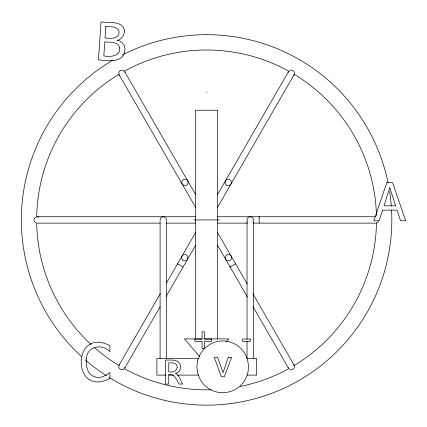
<?xml version="1.0" encoding="UTF-8"?>
<svg xmlns="http://www.w3.org/2000/svg" width="427" height="427" viewBox="0 0 427 427"><rect width="100%" height="100%" fill="white"/><g stroke="black" fill="none" stroke-linecap="round" stroke-linejoin="round"><path stroke-width="0.64" d="M118.813 365.774C117.868 368.768 122.037 371.18 124.156 368.859M294.358 74.068C295.169 71.458 291.983 69.014 289.677 70.476M124.983 367.428L124.663 368.197L160.152 306.735M288.188 72.414L288.508 71.645L217.663 194.349M119.469 364.428L160.29 293.723M166.562 282.861L195.646 232.48M166.156 296.338L195.507 245.493M217.524 207.362L294.038 74.837L293.53 75.499M119.133 365.005L119.64 364.343M378.722 221.517L376.785 223.006M226.113 341.963L228.717 338.926L204.042 338.926M235.539 263.902L230.089 267.019L230.489 266.848M35.617 217.156C33.536 218.272 33.536 221.57 35.617 222.686M206.588 92.173L207.09 92.173M195.577 216.729L37.213 216.729L38.809 217.156M217.594 216.729L375.29 216.729M194.023 219.921L219.361 219.921M37.213 223.113L160.221 223.113M166.226 223.113L195.577 223.113M217.594 223.113L247.612 223.113M252.949 223.113L375.957 223.113M202.131 338.926L184.453 338.926L199.644 356.646M198.384 358.563L156.89 358.563L156.89 375.103L166.114 375.103M247.052 358.563L256.606 358.563L256.606 375.103L247.052 375.103M168.745 375.103L173.357 375.103L175.823 378.263L179.207 384.06L182.692 384.06C180.343 380.505 179.553 375.13 175.337 373.139C179.303 373.283 181.229 368.725 180.397 365.341C178.956 358.829 170.437 360.174 165.575 360.084L165.575 384.06L168.756 384.06L168.756 374.554L173.33 375.103M177.306 375.103L198.384 375.103M182.975 266.987L177.547 263.827L177.894 264.083M289.677 369.366C291.983 370.823 295.169 368.384 294.358 365.774M124.156 70.983C122.037 68.662 117.868 71.069 118.813 74.068M119.64 75.499L119.133 74.837L195.646 207.362M293.53 364.343L294.038 365.005M195.507 194.349L124.663 71.645L124.983 72.414M217.524 232.48L247.276 284.014M252.88 293.723L293.701 364.428M217.663 245.493L247.404 297.011M253.067 306.816L288.172 367.62M288.188 367.428L288.508 368.197M259.125 223.113L259.125 216.729L259.178 217.156M253.408 221.517L253.408 358.563M247.019 221.517L247.019 339.235M247.019 341.226L247.019 358.493M217.653 338.926L217.653 110.225L195.518 110.225L195.518 338.926M166.471 221.517L166.471 358.819M160.088 221.517L160.088 358.819M391.554 210.015A185.238 185.238 0 0 1 109.44 377.639M106.638 375.877A185.238 185.238 0 0 1 85.288 359.918M81.813 356.828A185.238 185.238 0 0 1 112.829 60.164M122.09 55.078A185.238 185.238 0 0 1 388.09 182.916M389.621 191.445A185.238 185.238 0 0 1 391.297 206.033M376.481 222.552A169.919 169.919 0 0 1 293.813 365.742M289.255 368.373A169.919 169.919 0 0 1 240.273 386.467M211.194 389.776A169.919 169.919 0 0 1 124.492 368.693M119.357 365.742A169.919 169.919 0 0 1 94.639 347.749M91.186 344.642A169.919 169.919 0 0 1 36.69 222.552M36.69 217.29A169.919 169.919 0 0 1 119.357 74.101M124.492 71.149A169.919 169.919 0 0 1 289.255 71.469M293.813 74.101A169.919 169.919 0 0 1 376.459 215.971M160.194 220.748A3.192 3.192 0 0 1 163.279 216.729A3.192 3.192 0 0 1 166.365 220.748M247.452 221.517A3.197 3.192 0 0 1 248.162 217.476A3.197 3.192 0 0 1 252.272 217.476A3.197 3.192 0 0 1 252.981 221.517M119.72 47.915C120.697 56.545 109.819 57.17 103.798 55.862L104.802 41.878C109.606 42.519 118.69 41.179 119.72 47.915M124.358 30.12C124.769 34.774 121.716 39.823 116.854 40.501C122.309 40.373 125.639 45.929 124.855 50.936C122.864 63.239 107.305 60.938 98.472 59.817L101.06 21.846C108.239 23.282 122.117 20.256 124.358 30.12M86.478 358.824C86.126 364.482 86.489 371.351 91.415 375.077A12.153 12.153 0 0 0 100.318 377.308L103.302 376.459L106.499 374.847L109.92 372.461L109.92 378.482C71.8 398.348 71.48 326.052 109.92 345.619L109.92 351.715C102.309 343.191 86.537 346.196 86.478 358.824M105.805 26.41L105.026 37.854C110.486 39.316 121.172 38.51 118.727 30.232C115.989 25.983 110.113 27.002 105.805 26.41M197.728 360.137L196.847 366.83L197.728 373.529L200.316 379.763A25.871 25.871 0 0 0 245.119 379.763C250.782 369.83 249.048 356.673 241.009 348.539A25.871 25.871 0 0 0 209.78 344.429L204.426 348.539L200.316 353.898L197.728 360.137M177.216 367.231C177.232 371.511 172.086 372.413 168.756 371.901L168.756 362.875C171.953 362.55 177.504 362.688 177.216 367.231M389.744 187.757L384.006 205.835L395.706 205.835L389.744 187.757M382.603 210.143L379.165 220.748L373.833 220.748L386.809 182.687L392.648 182.687L405.65 220.748L400.553 220.748L397.11 210.143L382.603 210.143M228.226 357.378L223.043 372.696L217.647 357.378L214.263 357.378L221.378 376.758L224.292 376.758L231.61 357.378L228.226 357.378M211.632 339.049L204.437 339.118L204.437 331.838L202.04 331.838L202.04 339.118L194.845 339.049L194.845 341.333L202.04 341.333L202.04 348.539L204.426 348.539L204.426 341.333L211.632 341.333L211.632 339.049M250.222 339.075L242.525 339.075L242.525 341.419L250.222 341.419L250.222 339.075M226.641 185.185A3.192 3.192 0 0 0 231.434 182.414A3.192 3.192 0 0 0 226.641 179.65A3.192 3.192 0 0 0 226.641 185.185M182.51 259.963A3.192 3.192 0 0 0 187.853 258.532A3.192 3.192 0 0 0 183.946 254.62A3.192 3.192 0 0 0 182.51 259.963M183.338 185.185A3.192 3.192 0 0 0 188.126 182.414A3.192 3.192 0 0 0 183.338 179.65A3.192 3.192 0 0 0 183.338 185.185M226.801 260.47A3.192 3.192 0 0 0 231.594 257.705A3.192 3.192 0 0 0 226.801 254.94A3.192 3.192 0 0 0 226.801 260.47"/></g></svg>
